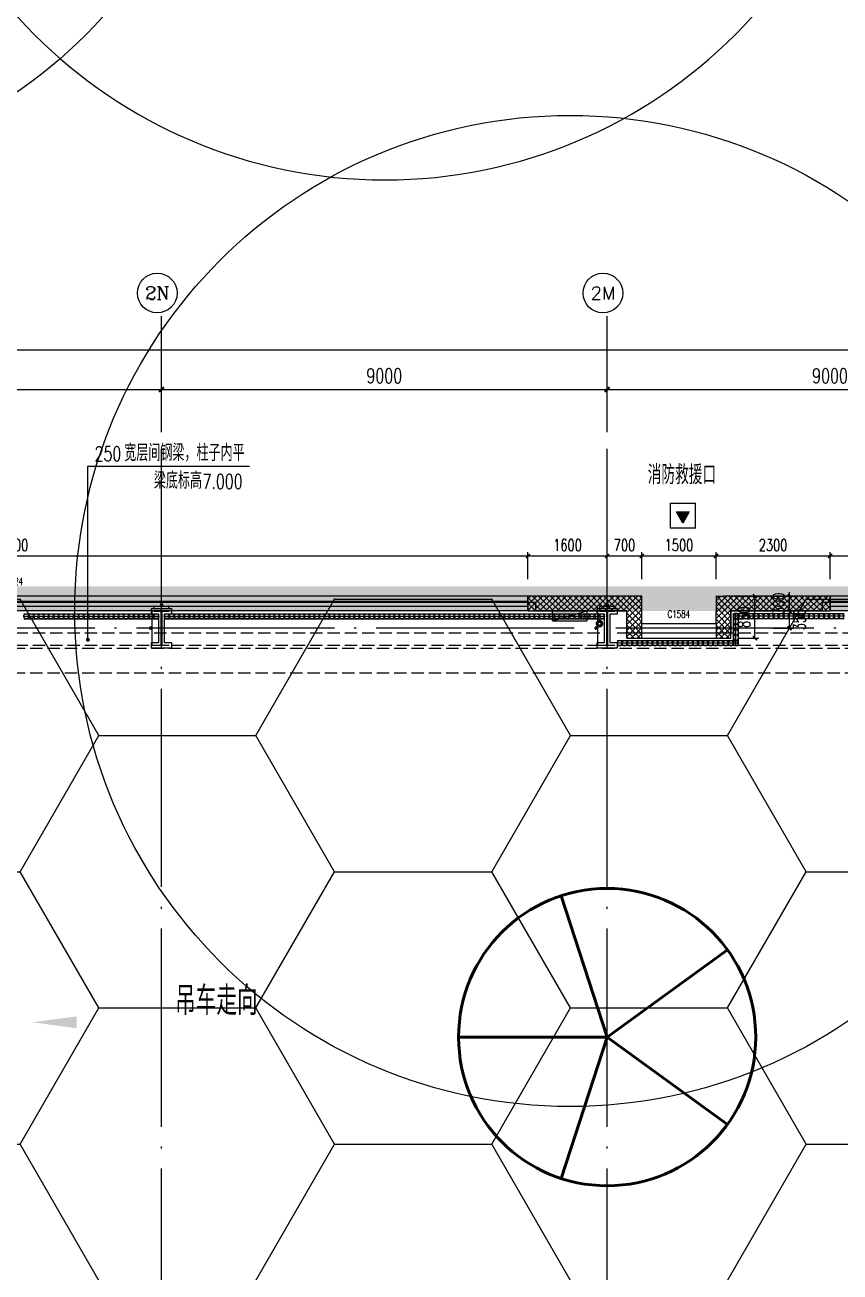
# Model space of a CAD drawing. Extents: x -821772 to -21949, y 506164 to 1049594.
# Drawn here: x -239612 to -223151, y 709578 to 734747 of the extents above; entities that cross this region are included whole.
import ezdxf
from ezdxf.enums import TextEntityAlignment as Align
from ezdxf.xclip import XClip

# ---------------------------------------------------------------- set-up
doc = ezdxf.new("R2010")
doc.units = 0
doc.header["$LTSCALE"] = 1000
doc.header["$MEASUREMENT"] = 0
doc.header["$XCLIPFRAME"] = 2
for name, pattern in [('10平面20250807_t3$0$DASH', [0.35, 0.25, -0.1]), ('10平面20250807_t3$0$DOTE', [2.42, 2, -0.2, 0.02, -0.2]), ('DASH', [0.35, 0.25, -0.1])]:
    doc.linetypes.add(name, pattern=pattern)
doc.layers.get('Defpoints').update_dxf_attribs({"color": 210})
doc.layers.add('1-防火分区线', color=201, linetype='DASH', lineweight=50)
doc.layers.add('10平面20250807_t3$0$LG-ZF消防', color=1, linetype='Continuous', lineweight=60)
for name, color, linetype in [('10平面20250807_t3$0$A-AXIS-D', 8, 'Continuous'), ('10平面20250807_t3$0$A-AXIS-DOTE', 8, '10平面20250807_t3$0$DOTE'), ('10平面20250807_t3$0$A-AXIS-DP', 8, 'Continuous'), ('10平面20250807_t3$0$A-AXIS-SYMB', 8, 'Continuous'), ('10平面20250807_t3$0$A-HATCH-2', 8, 'Continuous'), ('10平面20250807_t3$0$A-HRAIL', 8, 'Continuous'), ('10平面20250807_t3$0$A-LIN-V', 8, 'Continuous'), ('10平面20250807_t3$0$A-SFCE', 8, 'Continuous'), ('10平面20250807_t3$0$A-TEXT', 8, 'Continuous'), ('10平面20250807_t3$0$A-WINDOW', 8, 'Continuous'), ('10平面20250807_t3$0$AS-COLN', 8, 'Continuous'), ('10平面20250807_t3$0$AS-WALL', 8, 'Continuous'), ('10平面20250807_t3$0$AS-结构边线层', 8, 'Continuous'), ('10平面20250807_t3$0$DIM_SYMB', 8, 'Continuous'), ('10平面20250807_t3$0$PUB_HATCH', 8, 'Continuous'), ('10平面20250807_t3$0$PUB_TEXT', 8, 'Continuous'), ('10平面20250807_t3$0$RP-N2-01$0$$0$A-WIND-J', 8, 'Continuous'), ('10平面20250807_t3$0$RP-N2-01$0$A-WIND-J', 8, 'Continuous'), ('10平面20250807_t3$0$SB_ZF消火栓', 10, 'Continuous'), ('10平面20250807_t3$0$建-窗', 8, 'Continuous'), ('10平面20250807_t3$0$建-箭头', 8, 'Continuous'), ('10平面20250807_t3$0$建-门窗编号', 8, 'Continuous'), ('PUB_HATCH', 8, 'Continuous')]:
    doc.layers.add(name, color=color, linetype=linetype)
doc.styles.add('10平面20250807_t3$0$_TCH_AXIS', font='COMPLEX', dxfattribs={"bigfont": 'GBCBIG'})
doc.styles.add('10平面20250807_t3$0$_TCH_DIM', font='SIMPLEX', dxfattribs={"bigfont": 'GBCBIG'})
doc.styles.add('10平面20250807_t3$0$_TCH_DIM_T3', font='SIMPLEX', dxfattribs={"width": 0.705882, "bigfont": 'GBCBIG'})
doc.styles.add('10平面20250807_t3$0$A-STANDARD', font='SIMPLEX', dxfattribs={"bigfont": 'GBCBIG'})
doc.styles.add('10平面20250807_t3$0$A-WIN-LABEL', font='SIMPLEX', dxfattribs={"bigfont": 'GBCBIG'})
doc.dimstyles.new('10平面20250807_t3$0$_TCH_ARCH&&10', dxfattribs={"dimtxt": 29.75, "dimasz": 10, "dimexe": 10, "dimexo": 10, "dimgap": 12.625, "dimtad": 1, "dimdec": 0, "dimzin": 0, "dimdsep": 46, "dimtxsty": '10平面20250807_t3$0$_TCH_DIM_T3', "dimblk": '10平面20250807_t3$0$_ArchTick', "dimcen": 0.09, "dimclrt": 7, "dimazin": 2, "dimtfac": 1, "dimtdec": 0, "dimtix": 1, "dimtmove": 2, "dimatfit": 3, "dimfxl": 0, "dimtolj": 1, "dimtzin": 0, "dimarcsym": 0})
doc.dimstyles.new('10平面20250807_t3$0$_TCH_ARCH&&100', dxfattribs={"dimtxt": 297.5, "dimasz": 100, "dimexe": 100, "dimexo": 100, "dimgap": 126.25, "dimtad": 1, "dimdec": 0, "dimzin": 0, "dimdsep": 46, "dimtxsty": '10平面20250807_t3$0$_TCH_DIM_T3', "dimblk": '10平面20250807_t3$0$_ArchTick', "dimcen": 0.09, "dimclrt": 7, "dimazin": 2, "dimtfac": 1, "dimtdec": 0, "dimtix": 1, "dimtmove": 2, "dimatfit": 3, "dimfxl": 0, "dimtolj": 1, "dimtzin": 0, "dimarcsym": 0})
doc.dimstyles.new('10平面20250807_t3$0$_TCH_ARCH&&80', dxfattribs={"dimtxt": 238, "dimasz": 80, "dimexe": 80, "dimexo": 80, "dimgap": 101, "dimtad": 1, "dimdec": 0, "dimzin": 0, "dimdsep": 46, "dimtxsty": '10平面20250807_t3$0$_TCH_DIM_T3', "dimblk": '10平面20250807_t3$0$_ArchTick', "dimcen": 0.09, "dimclrt": 7, "dimazin": 2, "dimtfac": 1, "dimtdec": 0, "dimtix": 1, "dimtmove": 2, "dimatfit": 3, "dimfxl": 0, "dimtolj": 1, "dimtzin": 0, "dimarcsym": 0})
pattern_1 = [(45, (60, 0), (-60.000061, 60.000061), []), (135, (60, 0), (-60.000061, -60.000061), [])]

# ---------------------------------------------------------------- blocks, each defined once
blk = doc.blocks.new('10平面20250807_t3$0$_ArchTick')
at = {"color": 0, "linetype": 'ByBlock', "const_width": 0.4}
blk.add_lwpolyline([(-0.5, -0.5), (0.5, 0.5)], dxfattribs=at)
blk = doc.blocks.new('*D10031')
at = {"layer": '10平面20250807_t3$0$A-AXIS-D', "color": 0, "lineweight": -2}
for p, q in [((-25118, -78290), (-25118, -77330)), ((-25118, -77430), (-16118, -77430)), ((-16118, -78290), (-16118, -77330))]:
    blk.add_line(p, q, dxfattribs=at)
at = {"layer": 'Defpoints', "color": 0}
for p in [(-16118, -77430), (-25118, -78390), (-16118, -78390)]:
    blk.add_point(p, dxfattribs=at)
at = {"layer": '10平面20250807_t3$0$A-AXIS-D', "color": 0, "lineweight": -2, "xscale": 100, "yscale": 100, "zscale": 100, "rotation": 180}
blk.add_blockref('10平面20250807_t3$0$_ArchTick', (-25118, -77430), dxfattribs=at)
at = {"layer": '10平面20250807_t3$0$A-AXIS-D', "color": 0, "lineweight": -2, "xscale": 100, "yscale": 100, "zscale": 100}
blk.add_blockref('10平面20250807_t3$0$_ArchTick', (-16118, -77430), dxfattribs=at)
at = {"layer": '10平面20250807_t3$0$A-AXIS-D', "color": 7, "insert": (-20618, -77155), "char_height": 297.5, "attachment_point": 5, "style": '10平面20250807_t3$0$_TCH_DIM_T3'}
blk.add_mtext('\\A1;9000', dxfattribs=at)
blk = doc.blocks.new('*D10032')
at = {"layer": '10平面20250807_t3$0$A-AXIS-D', "color": 0, "lineweight": -2}
for p, q in [((-16118, -78290), (-16118, -77330)), ((-16118, -77430), (-7118, -77430)), ((-7118, -78290), (-7118, -77330))]:
    blk.add_line(p, q, dxfattribs=at)
at = {"layer": 'Defpoints', "color": 0}
for p in [(-7118, -77430), (-16118, -78390), (-7118, -78390)]:
    blk.add_point(p, dxfattribs=at)
at = {"layer": '10平面20250807_t3$0$A-AXIS-D', "color": 0, "lineweight": -2, "xscale": 100, "yscale": 100, "zscale": 100, "rotation": 180}
blk.add_blockref('10平面20250807_t3$0$_ArchTick', (-16118, -77430), dxfattribs=at)
at = {"layer": '10平面20250807_t3$0$A-AXIS-D', "color": 0, "lineweight": -2, "xscale": 100, "yscale": 100, "zscale": 100}
blk.add_blockref('10平面20250807_t3$0$_ArchTick', (-7118, -77430), dxfattribs=at)
at = {"layer": '10平面20250807_t3$0$A-AXIS-D', "color": 7, "insert": (-11618, -77155), "char_height": 297.5, "attachment_point": 5, "style": '10平面20250807_t3$0$_TCH_DIM_T3'}
blk.add_mtext('\\A1;9000', dxfattribs=at)
blk = doc.blocks.new('*D10033')
at = {"layer": '10平面20250807_t3$0$A-AXIS-D', "color": 0, "lineweight": -2}
for p, q in [((-7118, -78290), (-7118, -77330)), ((-7118, -77430), (1882, -77430)), ((1882, -78290), (1882, -77330))]:
    blk.add_line(p, q, dxfattribs=at)
at = {"layer": 'Defpoints', "color": 0}
for p in [(1882, -77430), (-7118, -78390), (1882, -78390)]:
    blk.add_point(p, dxfattribs=at)
at = {"layer": '10平面20250807_t3$0$A-AXIS-D', "color": 0, "lineweight": -2, "xscale": 100, "yscale": 100, "zscale": 100, "rotation": 180}
blk.add_blockref('10平面20250807_t3$0$_ArchTick', (-7118, -77430), dxfattribs=at)
at = {"layer": '10平面20250807_t3$0$A-AXIS-D', "color": 0, "lineweight": -2, "xscale": 100, "yscale": 100, "zscale": 100}
blk.add_blockref('10平面20250807_t3$0$_ArchTick', (1882, -77430), dxfattribs=at)
at = {"layer": '10平面20250807_t3$0$A-AXIS-D', "color": 7, "insert": (-2618, -77155), "char_height": 297.5, "attachment_point": 5, "style": '10平面20250807_t3$0$_TCH_DIM_T3'}
blk.add_mtext('\\A1;9000', dxfattribs=at)
blk = doc.blocks.new('*D10045')
at = {"layer": '10平面20250807_t3$0$A-AXIS-D', "color": 0, "lineweight": -2}
for p, q in [((-65318, -78190), (-65318, -76530)), ((-65318, -76630), (92682, -76630)), ((92682, -78190), (92682, -76530))]:
    blk.add_line(p, q, dxfattribs=at)
at = {"layer": 'Defpoints', "color": 0}
for p in [(92682, -76630), (-65318, -78290), (92682, -78290)]:
    blk.add_point(p, dxfattribs=at)
at = {"layer": '10平面20250807_t3$0$A-AXIS-D', "color": 0, "lineweight": -2, "xscale": 100, "yscale": 100, "zscale": 100, "rotation": 180}
blk.add_blockref('10平面20250807_t3$0$_ArchTick', (-65318, -76630), dxfattribs=at)
at = {"layer": '10平面20250807_t3$0$A-AXIS-D', "color": 0, "lineweight": -2, "xscale": 100, "yscale": 100, "zscale": 100}
blk.add_blockref('10平面20250807_t3$0$_ArchTick', (92682, -76630), dxfattribs=at)
at = {"layer": '10平面20250807_t3$0$A-AXIS-D', "color": 7, "insert": (13682, -76355), "char_height": 297.5, "attachment_point": 5, "style": '10平面20250807_t3$0$_TCH_DIM_T3'}
blk.add_mtext('\\A1;158000', dxfattribs=at)
blk = doc.blocks.new('10平面20250807_t3$0$WINDOW2DLIB$DYNSTYLE$00000005')
at = {"color": 0}
for points in [[(-0.5, 0.5), (-0.5, -0.5)], [(-0.5, 0.5), (0.5, 0.5)], [(0.5, -0.5), (0.5, 0.5)], [(0.5, 0.1667), (-0.5, 0.1667)], [(0.5, -0.1667), (-0.5, -0.1667)], [(-0.5, -0.5), (0.5, -0.5)]]:
    blk.add_lwpolyline(points, dxfattribs=at)
blk = doc.blocks.new('10平面20250807_t3$0$42343243')
at = {"layer": '10平面20250807_t3$0$PUB_HATCH'}
h = blk.add_hatch(dxfattribs=at)
h.set_pattern_fill('多孔材料', color=256, scale=30, style=0)
h.set_pattern_definition(pattern_1)
h.paths.add_polyline_path([(-227154, 1223170), (-229454, 1223170), (-229454, 1222870), (-227454, 1222870)])
h = blk.add_hatch(dxfattribs=at)
h.set_pattern_fill('多孔材料', color=256, scale=30, style=0)
h.set_pattern_definition(pattern_1)
h.paths.add_polyline_path([(-227454, 1222320), (-227154, 1222620), (-227154, 1223170), (-227454, 1222870)])
h = blk.add_hatch(dxfattribs=at)
h.set_pattern_fill('多孔材料', color=256, scale=30, style=0)
h.set_pattern_definition(pattern_1)
h.paths.add_polyline_path([(-225654, 1222870), (-225504, 1222970), (-225504, 1223170), (-225654, 1223170)])
h = blk.add_hatch(dxfattribs=at)
h.set_pattern_fill('多孔材料', color=256, scale=30, style=0)
h.set_pattern_definition(pattern_1)
h.paths.add_polyline_path([(-225654, 1222620), (-225354, 1222320), (-225354, 1222870), (-225504, 1222970), (-225654, 1222870)])
h = blk.add_hatch(dxfattribs=at)
h.set_pattern_fill('多孔材料', color=256, scale=30, style=0)
h.set_pattern_definition(pattern_1)
h.paths.add_polyline_path([(-225354, 1222870), (-223354, 1222870), (-223354, 1223170), (-225504, 1223170), (-225504, 1222970)])
h = blk.add_hatch(dxfattribs=at)
h.set_pattern_fill('多孔材料', color=256, scale=30, style=0)
h.set_pattern_definition(pattern_1)
h.paths.add_polyline_path([(-227454, 1222320), (-227154, 1222320), (-227154, 1222620)])
h = blk.add_hatch(dxfattribs=at)
h.set_pattern_fill('多孔材料', color=256, scale=30, style=0)
h.set_pattern_definition(pattern_1)
h.paths.add_polyline_path([(-225654, 1222620), (-225654, 1222320), (-225354, 1222320)])
at = {"layer": '10平面20250807_t3$0$AS-WALL'}
for p, q in [((-227154, 1223170), (-229454, 1223170)), ((-229454, 1223170), (-229454, 1222870)), ((-227154, 1222620), (-227154, 1223170)), ((-225654, 1223170), (-225504, 1223170)), ((-225654, 1223170), (-225654, 1222870)), ((-223354, 1223170), (-225504, 1223170)), ((-223354, 1222870), (-223354, 1223170)), ((-229454, 1222870), (-227454, 1222870)), ((-227454, 1222320), (-227454, 1222870)), ((-225654, 1222870), (-225654, 1222870)), ((-225654, 1222620), (-225654, 1222870)), ((-225354, 1222320), (-225354, 1222870)), ((-225354, 1222870), (-223354, 1222870)), ((-227154, 1222320), (-227154, 1222620)), ((-225654, 1222620), (-225654, 1222320)), ((-227454, 1222320), (-227154, 1222320)), ((-225654, 1222320), (-225354, 1222320))]:
    blk.add_line(p, q, dxfattribs=at)
at = {"layer": '10平面20250807_t3$0$建-窗'}
ref = blk.add_blockref('10平面20250807_t3$0$WINDOW2DLIB$DYNSTYLE$00000005', (-239904, 1223020), dxfattribs=dict(at, xscale=-20900, yscale=-300, zscale=300, rotation=359.9999999994902))
ref.add_attrib('A', 'C20924', (-240194, 1223393), dxfattribs={"layer": '10平面20250807_t3$0$建-门窗编号', "ltscale": 500, "height": 148.8, "style": '10平面20250807_t3$0$A-WIN-LABEL', "width": 0.705882})
ref = blk.add_blockref('10平面20250807_t3$0$WINDOW2DLIB$DYNSTYLE$00000005', (-217004, 1223020), dxfattribs=dict(at, xscale=-12700, yscale=-300, zscale=300, rotation=359.999999999664))
ref.add_attrib('A', 'C12724', (-217284, 1223521), dxfattribs={"layer": '10平面20250807_t3$0$建-门窗编号', "ltscale": 500, "height": 148.8, "style": '10平面20250807_t3$0$A-WIN-LABEL', "width": 0.705882})
ref = blk.add_blockref('10平面20250807_t3$0$WINDOW2DLIB$DYNSTYLE$00000005', (-226404, 1222470), dxfattribs=dict(at, xscale=-1500, yscale=300, zscale=300, rotation=179.9999999999555))
ref.add_attrib('A', 'C1584', (-226634, 1222733), dxfattribs={"layer": '10平面20250807_t3$0$建-门窗编号', "ltscale": 500, "height": 148.8, "rotation": 360, "style": '10平面20250807_t3$0$A-WIN-LABEL', "width": 0.705882})
blk = doc.blocks.new('10平面20250807_t3$0$43243')
at = {"layer": '10平面20250807_t3$0$AS-结构边线层'}
blk.add_lwpolyline([(-200454, 722920), (-210494, 722920), (-210494, 723090), (-223514, 723090), (-223514, 722920), (-225354, 722920), (-225354, 722470), (-227454, 722470), (-227454, 722920), (-229294, 722920), (-229294, 723090), (-250514, 723090)], dxfattribs=at)
blk = doc.blocks.new('10平面20250807_t3$0$3243243')
at = {"layer": '10平面20250807_t3$0$A-AXIS-SYMB'}
for p, q in [((-238340, 722340), (-238340, 725840)), ((-238340, 725840), (-235080, 725840))]:
    blk.add_line(p, q, dxfattribs=at)
at = {"layer": '10平面20250807_t3$0$A-AXIS-SYMB', "const_width": 40}
blk.add_lwpolyline([(-238340, 722320, 1), (-238340, 722360, 1)], format="xyb", close=True, dxfattribs=at)
at = {"layer": '10平面20250807_t3$0$A-SFCE', "linetype": '10平面20250807_t3$0$DASH'}
for p, q in [((-228004.2, 722470), (-245704.2, 722470)), ((-228004.2, 722220), (-245704.2, 722220))]:
    blk.add_line(p, q, dxfattribs=at)
at = {"layer": '10平面20250807_t3$0$A-SFCE', "color": 2, "linetype": '10平面20250807_t3$0$DASH'}
for p, q in [((-219004.2, 722470), (-227704.2, 722470)), ((-219004.2, 722220), (-227704.2, 722220))]:
    blk.add_line(p, q, dxfattribs=at)
at = {"layer": '10平面20250807_t3$0$PUB_TEXT', "style": '10平面20250807_t3$0$_TCH_DIM', "width": 0.705882}
for s, p in [('250', (-238205.2, 725945)), ('7.000', (-236025, 725385))]:
    blk.add_text(s, height=297.5, dxfattribs=at).set_placement(p)
at = {"layer": '10平面20250807_t3$0$PUB_TEXT', "style": '10平面20250807_t3$0$_TCH_DIM'}
for s, p in [('宽层间钢梁，柱子内平', (-237605.2, 725945)), ('梁底标高', (-237008, 725385))]:
    blk.add_text(s, height=337.59, dxfattribs=at).set_placement(p)
blk = doc.blocks.new('*D10488')
at = {"layer": '10平面20250807_t3$0$A-AXIS-DP', "color": 0, "lineweight": -2}
for p, q in [((-195790, 766880), (-195790, 766929)), ((-195790, 766919), (-195490, 766919)), ((-195490, 766880), (-195490, 766929))]:
    blk.add_line(p, q, dxfattribs=at)
at = {"layer": 'Defpoints', "color": 0}
for p in [(-195490, 766919), (-195790, 766870), (-195490, 766870)]:
    blk.add_point(p, dxfattribs=at)
at = {"layer": '10平面20250807_t3$0$A-AXIS-DP', "color": 0, "lineweight": -2, "xscale": 10, "yscale": 10, "zscale": 10, "rotation": 180}
blk.add_blockref('10平面20250807_t3$0$_ArchTick', (-195790, 766919), dxfattribs=at)
at = {"layer": '10平面20250807_t3$0$A-AXIS-DP', "color": 0, "lineweight": -2, "xscale": 10, "yscale": 10, "zscale": 10}
blk.add_blockref('10平面20250807_t3$0$_ArchTick', (-195490, 766919), dxfattribs=at)
at = {"layer": '10平面20250807_t3$0$A-AXIS-DP', "color": 7, "insert": (-195640, 766946), "char_height": 29.8, "attachment_point": 5, "style": '10平面20250807_t3$0$_TCH_DIM_T3'}
blk.add_mtext('\\A1;300', dxfattribs=at)
blk = doc.blocks.new('*D10489')
at = {"layer": '10平面20250807_t3$0$A-AXIS-DP', "color": 0, "lineweight": -2}
for p, q in [((-195800, 766820), (-195841, 766820)), ((-195831, 766120), (-195831, 766820)), ((-195800, 766120), (-195841, 766120))]:
    blk.add_line(p, q, dxfattribs=at)
at = {"layer": 'Defpoints', "color": 0}
for p in [(-195831, 766820), (-195790, 766820), (-195790, 766120)]:
    blk.add_point(p, dxfattribs=at)
at = {"layer": '10平面20250807_t3$0$A-AXIS-DP', "color": 0, "lineweight": -2, "xscale": 10, "yscale": 10, "zscale": 10}
for p, rotation in [((-195831, 766820), 90), ((-195831, 766120), 270)]:
    blk.add_blockref('10平面20250807_t3$0$_ArchTick', p, dxfattribs=dict(at, rotation=rotation))
at = {"layer": '10平面20250807_t3$0$A-AXIS-DP', "color": 7, "insert": (-195859, 766470), "char_height": 29.8, "attachment_point": 5, "rotation": 90, "style": '10平面20250807_t3$0$_TCH_DIM_T3'}
blk.add_mtext('\\A1;700', dxfattribs=at)
blk = doc.blocks.new('10平面20250807_t3$0$w42343')
at = {"layer": '10平面20250807_t3$0$A-HATCH-2', "linetype": '10平面20250807_t3$0$DASH'}
for p, q in [((-263654.2, 722170), (-128354.2, 722170)), ((-263654.2, 721670), (-128354.2, 721670))]:
    blk.add_line(p, q, dxfattribs=at)
blk = doc.blocks.new('10平面20250807_t3$0$w4324324')
at = {"layer": '10平面20250807_t3$0$A-HATCH-2', "lineweight": 60}
for q in [(-1694760, 686605), (-1697614, 684532), (-1691907, 684532), (-1696524, 681178), (-1692997, 681178)]:
    blk.add_line((-1694760, 683605), q, dxfattribs=at)
blk.add_circle((-1694760, 683605), 3000, dxfattribs=at)
blk = doc.blocks.new('10平面20250807_t3$0$ner546')
at = {"layer": '10平面20250807_t3$0$A-LIN-V'}
blk.add_blockref('10平面20250807_t3$0$w4324324', (631280, 25256), dxfattribs=at)
blk = doc.blocks.new('10平面20250807_t3$0$RP-N2-01$0$$0$xfjy')
at = {"layer": '10平面20250807_t3$0$RP-N2-01$0$$0$A-WIND-J'}
h = blk.add_hatch(color=256, dxfattribs=at)
h.dxf.hatch_style = 1
h.paths.add_polyline_path([(1141876, -26214), (1142135, -26214), (1142005, -25989)])
at = {"layer": '10平面20250807_t3$0$RP-N2-01$0$$0$A-WIND-J', "const_width": 25}
blk.add_lwpolyline([(1141755, -25889), (1141755, -26389), (1142255, -26389), (1142255, -25889)], close=True, dxfattribs=at)
at = {"layer": '10平面20250807_t3$0$RP-N2-01$0$$0$A-WIND-J'}
for points in [[(1141755, -26389), (1142255, -26389), (1142255, -25889), (1141755, -25889)], [(1141876, -26214), (1142135, -26214), (1142005, -25989)]]:
    blk.add_lwpolyline(points, close=True, dxfattribs=at)
blk = doc.blocks.new('10平面20250807_t3$0$RP-N2-01$0$xfjy')
at = {"layer": '10平面20250807_t3$0$RP-N2-01$0$$0$A-WIND-J'}
blk.add_blockref('10平面20250807_t3$0$RP-N2-01$0$$0$xfjy', (0, 0), dxfattribs=at)
blk = doc.blocks.new('10平面20250807_t3$0$1232')
at = {"layer": '10平面20250807_t3$0$RP-N2-01$0$A-WIND-J', "xscale": -1, "rotation": 180}
blk.add_blockref('10平面20250807_t3$0$RP-N2-01$0$xfjy', (-1368331, 698705, 0), dxfattribs=at)
at = {"layer": '10平面20250807_t3$0$A-TEXT', "style": '10平面20250807_t3$0$_TCH_DIM'}
blk.add_text('消防救援口', height=384.1, dxfattribs=at).set_placement((-227036, 725479, 0))
blk = doc.blocks.new('10平面20250807_t3$0$99平面图例外参$0$$LinePat$圆环')
for points in [[(0, 150), (300, 150)], [(0, 0), (300, 0)], [(0, -150), (300, -150)]]:
    blk.add_lwpolyline(points)
at = {"color": 0}
blk.add_circle((150, 0), 150, dxfattribs=at)
blk = doc.blocks.new('10平面20250807_t3$0$34242343243')
at = {"layer": '10平面20250807_t3$0$A-HRAIL', "yscale": 0.3333333333333333, "zscale": 0.3333333333333333}
for p, xscale, rotation in [((-239636, 722814), 0.3368181818181818, 2.032837260091426e-10), ((-239535, 722814), 0.3368181818181818, 2.032837260091426e-10), ((-239434, 722814), 0.3368181818181818, 2.032837260091426e-10), ((-239333, 722814), 0.3368181818181818, 2.032837260091426e-10), ((-239232, 722814), 0.3368181818181818, 2.032837260091426e-10), ((-239131, 722814), 0.3368181818181818, 2.032837260091426e-10), ((-239030, 722814), 0.3368181818181818, 2.032837260091426e-10), ((-238929, 722814), 0.3368181818181818, 2.032837260091426e-10), ((-238828, 722814), 0.3368181818181818, 2.032837260091426e-10), ((-238727, 722814), 0.3368181818181818, 2.032837260091426e-10), ((-238626, 722814), 0.3368181818181818, 2.032837260091426e-10), ((-238525, 722814), 0.3368181818181818, 2.032837260091426e-10), ((-238424, 722814), 0.3368181818181818, 2.032837260091426e-10), ((-238323, 722814), 0.3368181818181818, 2.032837260091426e-10), ((-238222, 722814), 0.3368181818181818, 2.032837260091426e-10), ((-238121, 722814), 0.3368181818181818, 2.032837260091426e-10), ((-238020, 722814), 0.3368181818181818, 2.032837260091426e-10), ((-237919, 722814), 0.3368181818181818, 2.032837260091426e-10), ((-237818, 722814), 0.3368181818181818, 2.032837260091426e-10), ((-237717, 722814), 0.3368181818181818, 2.032837260091426e-10), ((-237616, 722814), 0.3368181818181818, 2.032837260091426e-10), ((-237514, 722814), 0.3368181818181818, 2.032837260091426e-10), ((-237413, 722814), 0.3368181818181818, 2.032837260091426e-10), ((-237312, 722814), 0.3368181818181818, 2.032837260091426e-10), ((-237211, 722814), 0.3368181818181818, 2.032837260091426e-10), ((-237110, 722814), 0.3368181818181818, 2.032837260091426e-10), ((-237009, 722814), 0.3368181818181818, 2.032837260091426e-10), ((-236800, 722814), 0.3368181818181785, 2.040338504593629e-10), ((-236699, 722814), 0.3368181818181785, 2.040338504593629e-10), ((-236598, 722814), 0.3368181818181785, 2.040338504593629e-10), ((-236497, 722814), 0.3368181818181785, 2.040338504593629e-10), ((-236396, 722814), 0.3368181818181785, 2.040338504593629e-10), ((-236295, 722814), 0.3368181818181785, 2.040338504593629e-10), ((-236194, 722814), 0.3368181818181785, 2.040338504593629e-10), ((-236093, 722814), 0.3368181818181785, 2.040338504593629e-10), ((-235992, 722814), 0.3368181818181785, 2.040338504593629e-10), ((-235891, 722814), 0.3368181818181785, 2.040338504593629e-10), ((-235790, 722814), 0.3368181818181785, 2.040338504593629e-10), ((-235689, 722814), 0.3368181818181785, 2.040338504593629e-10), ((-235588, 722814), 0.3368181818181785, 2.040338504593629e-10), ((-235487, 722814), 0.3368181818181785, 2.040338504593629e-10), ((-235386, 722814), 0.3368181818181785, 2.040338504593629e-10), ((-235285, 722814), 0.3368181818181785, 2.040338504593629e-10), ((-235183, 722814), 0.3368181818181785, 2.040338504593629e-10), ((-235082, 722814), 0.3368181818181785, 2.040338504593629e-10), ((-234981, 722814), 0.3368181818181785, 2.040338504593629e-10), ((-234880, 722814), 0.3368181818181785, 2.040338504593629e-10), ((-234779, 722814), 0.3368181818181785, 2.040338504593629e-10), ((-234678, 722814), 0.3368181818181785, 2.040338504593629e-10), ((-234577, 722814), 0.3368181818181785, 2.040338504593629e-10), ((-234476, 722814), 0.3368181818181785, 2.040338504593629e-10), ((-234375, 722814), 0.3368181818181785, 2.040338504593629e-10), ((-234274, 722814), 0.3368181818181785, 2.040338504593629e-10), ((-234173, 722814), 0.3368181818181785, 2.040338504593629e-10), ((-234072, 722814), 0.3368181818181785, 2.040338504593629e-10), ((-233971, 722814), 0.3368181818181785, 2.040338504593629e-10), ((-233870, 722814), 0.3368181818181785, 2.040338504593629e-10), ((-233769, 722814), 0.3368181818181785, 2.040338504593629e-10), ((-233668, 722814), 0.3368181818181785, 2.040338504593629e-10), ((-233567, 722814), 0.3368181818181785, 2.040338504593629e-10), ((-233466, 722814), 0.3368181818181785, 2.040338504593629e-10), ((-233365, 722814), 0.3368181818181785, 2.040338504593629e-10), ((-233264, 722814), 0.3368181818181785, 2.040338504593629e-10), ((-233163, 722814), 0.3368181818181785, 2.040338504593629e-10), ((-233062, 722814), 0.3368181818181785, 2.040338504593629e-10), ((-232960, 722814), 0.3368181818181785, 2.040338504593629e-10), ((-232859, 722814), 0.3368181818181785, 2.040338504593629e-10), ((-232758, 722814), 0.3368181818181785, 2.040338504593629e-10), ((-232657, 722814), 0.3368181818181785, 2.040338504593629e-10), ((-232556, 722814), 0.3368181818181785, 2.040338504593629e-10), ((-232455, 722814), 0.3368181818181785, 2.040338504593629e-10), ((-232354, 722814), 0.3368181818181785, 2.040338504593629e-10), ((-232253, 722814), 0.3368181818181785, 2.040338504593629e-10), ((-232152, 722814), 0.3368181818181785, 2.040338504593629e-10), ((-232051, 722814), 0.3368181818181785, 2.040338504593629e-10), ((-231950, 722814), 0.3368181818181785, 2.040338504593629e-10), ((-231849, 722814), 0.3368181818181785, 2.040338504593629e-10), ((-231748, 722814), 0.3368181818181785, 2.040338504593629e-10), ((-231647, 722814), 0.3368181818181785, 2.040338504593629e-10), ((-231546, 722814), 0.3368181818181785, 2.040338504593629e-10), ((-231445, 722814), 0.3368181818181785, 2.040338504593629e-10), ((-231344, 722814), 0.3368181818181785, 2.040338504593629e-10), ((-231243, 722814), 0.3368181818181785, 2.040338504593629e-10), ((-231142, 722814), 0.3368181818181785, 2.040338504593629e-10), ((-231041, 722814), 0.3368181818181785, 2.040338504593629e-10), ((-230940, 722814), 0.3368181818181785, 2.040338504593629e-10), ((-230839, 722814), 0.3368181818181785, 2.040338504593629e-10), ((-230737, 722814), 0.3368181818181785, 2.040338504593629e-10), ((-230636, 722814), 0.3368181818181785, 2.040338504593629e-10), ((-230535, 722814), 0.3368181818181785, 2.040338504593629e-10), ((-230434, 722814), 0.3368181818181785, 2.040338504593629e-10), ((-230333, 722814), 0.3368181818181785, 2.040338504593629e-10), ((-230232, 722814), 0.3368181818181785, 2.040338504593629e-10), ((-230131, 722814), 0.3368181818181785, 2.040338504593629e-10), ((-230030, 722814), 0.3368181818181785, 2.040338504593629e-10), ((-229929, 722814), 0.3368181818181785, 2.040338504593629e-10), ((-229828, 722814), 0.3368181818181785, 2.040338504593629e-10), ((-229727, 722814), 0.3368181818181785, 2.040338504593629e-10), ((-229626, 722814), 0.3368181818181785, 2.040338504593629e-10), ((-229525, 722814), 0.3368181818181785, 2.040338504593629e-10), ((-229424, 722814), 0.3368181818181785, 2.040338504593629e-10), ((-229323, 722814), 0.3368181818181785, 2.040338504593629e-10), ((-229222, 722814), 0.3368181818181785, 2.040338504593629e-10), ((-229121, 722814), 0.3368181818181785, 2.040338504593629e-10), ((-229020, 722814), 0.3368181818181785, 2.040338504593629e-10), ((-228919, 722814), 0.3368181818181785, 2.040338504593629e-10), ((-228818, 722814), 0.3368181818181785, 2.040338504593629e-10), ((-228717, 722814), 0.3368181818181785, 2.040338504593629e-10), ((-228616, 722814), 0.3368181818181785, 2.040338504593629e-10), ((-228514, 722814), 0.3368181818181785, 2.040338504593629e-10), ((-228413, 722814), 0.3368181818181785, 2.040338504593629e-10), ((-228312, 722814), 0.3368181818181785, 2.040338504593629e-10), ((-228211, 722814), 0.3368181818181785, 2.040338504593629e-10), ((-228110, 722814), 0.3368181818181785, 2.040338504593629e-10), ((-228009, 722814), 0.3368181818181785, 2.040338504593629e-10), ((-225254, 722762), -0.3611111227129974, 270), ((-225203, 722814), -0.3384127415468572, 359.9999999997966), ((-225101, 722814), -0.3384127415468572, 359.9999999997966), ((-225000, 722814), -0.3384127415468572, 359.9999999997966), ((-224898, 722814), -0.3384127415468572, 359.9999999997966), ((-224797, 722814), -0.3384127415468572, 359.9999999997966), ((-224695, 722814), -0.3384127415468572, 359.9999999997966), ((-224594, 722814), -0.3384127415468572, 359.9999999997966), ((-224492, 722814), -0.3384127415468572, 359.9999999997966), ((-224390, 722814), -0.3384127415468572, 359.9999999997966), ((-224289, 722814), -0.3384127415468572, 359.9999999997966), ((-224187, 722814), -0.3384127415468572, 359.9999999997966), ((-224086, 722814), -0.3384127415468572, 359.9999999997966), ((-223984, 722814), -0.3384127415468572, 359.9999999997966), ((-223883, 722814), -0.3384127415468572, 359.9999999997966), ((-223781, 722814), -0.3384127415468572, 359.9999999997966), ((-223680, 722814), -0.3384127415468572, 359.9999999997966), ((-223578, 722814), -0.3384127415468572, 359.9999999997966), ((-223477, 722814), -0.3384127415468572, 359.9999999997966), ((-223375, 722814), -0.3384127415468572, 359.9999999997966), ((-223274, 722814), -0.3384127415468572, 359.9999999997966), ((-223172, 722814), -0.3384127415468572, 359.9999999997966), ((-223071, 722814), -0.3384127415468572, 359.9999999997966), ((-225254, 722653), -0.3611111227129974, 270), ((-225254, 722545), -0.3611111227129974, 270), ((-225254, 722437), -0.3611111227129974, 270), ((-225254, 722328), -0.3611111227129974, 270), ((-225254, 722220), -0.3611111227129974, 270)]:
    blk.add_blockref('10平面20250807_t3$0$99平面图例外参$0$$LinePat$圆环', p, dxfattribs=dict(at, xscale=xscale, rotation=rotation))
at = {"layer": '10平面20250807_t3$0$A-HRAIL', "xscale": -0.3402776645623614, "yscale": 0.3333333333333333, "zscale": 0.3333333333333333}
for p in [(-227552, 722270), (-227450, 722270), (-227348, 722270), (-227246, 722270), (-227144, 722270), (-227042, 722270), (-226940, 722270), (-226838, 722270), (-226735, 722270), (-226633, 722270), (-226531, 722270), (-226429, 722270), (-226327, 722270), (-226225, 722270), (-226123, 722270), (-226021, 722270), (-225919, 722270), (-225817, 722270), (-225715, 722270), (-225613, 722270), (-225510, 722270), (-225408, 722270), (-225306, 722270), (-225204, 722270)]:
    blk.add_blockref('10平面20250807_t3$0$99平面图例外参$0$$LinePat$圆环', p, dxfattribs=at)
blk = doc.blocks.new('10平面20250807_t3$0$A$C5D961328')
at = {"layer": '10平面20250807_t3$0$SB_ZF消火栓'}
blk.add_hatch(color=256, dxfattribs=at).paths.add_polyline_path([(0, 40), (700, 40), (700, 240)])
at = {"layer": '10平面20250807_t3$0$A-LIN-V', "ltscale": 500}
blk.add_circle((350, 40), 10001, dxfattribs=at)
at = {"layer": '10平面20250807_t3$0$SB_ZF消火栓'}
for p, q in [((700, 240), (0, 240)), ((0, 240), (0, 40)), ((700, 240), (0, 40)), ((0, 40), (700, 40)), ((700, 240), (700, 40))]:
    blk.add_line(p, q, dxfattribs=at)
at = {"layer": '10平面20250807_t3$0$SB_ZF消火栓', "color": 1}
blk.add_circle((140, 140), 32.5, dxfattribs=at)
blk = doc.blocks.new('10平面20250807_t3$0$43242343')
at = {"layer": '10平面20250807_t3$0$LG-ZF消防', "linetype": 'Continuous'}
blk.add_circle((-228009, 722664), 50, dxfattribs=at)
blk = doc.blocks.new('10平面20250807_t3$0$234243242332')
at = {"layer": '10平面20250807_t3$0$LG-ZF消防', "linetype": 'Continuous'}
blk.add_blockref('10平面20250807_t3$0$43242343', (0, 0), dxfattribs=at)
at = {"layer": '10平面20250807_t3$0$SB_ZF消火栓'}
blk.add_blockref('10平面20250807_t3$0$A$C5D961328', (-245804, 741580), dxfattribs=at)
at = {"layer": '10平面20250807_t3$0$SB_ZF消火栓', "xscale": -1}
blk.add_blockref('10平面20250807_t3$0$A$C5D961328', (-231994, 741580), dxfattribs=at)
at = {"layer": '10平面20250807_t3$0$SB_ZF消火栓', "rotation": 180}
blk.add_blockref('10平面20250807_t3$0$A$C5D961328', (-228255, 722960), dxfattribs=at)
blk = doc.blocks.new('*D11852')
at = {"layer": '10平面20250807_t3$0$A-AXIS-DP', "color": 0, "lineweight": -2}
for p, q in [((-224510, 722920), (-224091, 722920)), ((-224171, 722570), (-224171, 722920)), ((-224510, 722570), (-224091, 722570))]:
    blk.add_line(p, q, dxfattribs=at)
at = {"layer": 'Defpoints', "color": 0}
for p in [(-224590, 722920), (-224171, 722920), (-224590, 722570)]:
    blk.add_point(p, dxfattribs=at)
at = {"layer": '10平面20250807_t3$0$A-AXIS-DP', "color": 0, "lineweight": -2, "xscale": 80, "yscale": 80, "zscale": 80}
for p, rotation in [((-224171, 722920), 90), ((-224171, 722570), 270)]:
    blk.add_blockref('10平面20250807_t3$0$_ArchTick', p, dxfattribs=dict(at, rotation=rotation))
at = {"layer": '10平面20250807_t3$0$A-AXIS-DP', "color": 7, "insert": (-223970, 722745), "char_height": 238, "attachment_point": 5, "rotation": 90, "style": '10平面20250807_t3$0$_TCH_DIM_T3'}
blk.add_mtext('\\A1;350', dxfattribs=at)
blk = doc.blocks.new('*D11853')
at = {"layer": '10平面20250807_t3$0$A-AXIS-DP', "color": 0, "lineweight": -2}
for p, q in [((-224510, 723220), (-224091, 723220)), ((-224171, 723220), (-224171, 723300)), ((-224171, 722920), (-224171, 723220)), ((-224510, 722920), (-224091, 722920)), ((-224171, 722920), (-224171, 722840))]:
    blk.add_line(p, q, dxfattribs=at)
at = {"layer": 'Defpoints', "color": 0}
for p in [(-224590, 723220), (-224171, 723220), (-224590, 722920)]:
    blk.add_point(p, dxfattribs=at)
at = {"layer": '10平面20250807_t3$0$A-AXIS-DP', "color": 0, "lineweight": -2, "xscale": 80, "yscale": 80, "zscale": 80}
for p, rotation in [((-224171, 723220), 270), ((-224171, 722920), 90)]:
    blk.add_blockref('10平面20250807_t3$0$_ArchTick', p, dxfattribs=dict(at, rotation=rotation))
at = {"layer": '10平面20250807_t3$0$A-AXIS-DP', "color": 7, "insert": (-224391, 723070), "char_height": 238, "attachment_point": 5, "rotation": 90, "style": '10平面20250807_t3$0$_TCH_DIM_T3'}
blk.add_mtext('\\A1;300', dxfattribs=at)
blk = doc.blocks.new('*D11879')
at = {"layer": '10平面20250807_t3$0$A-AXIS-DP', "color": 0, "lineweight": -2}
for p, q in [((-225210, 723220), (-224791, 723220)), ((-224871, 722370), (-224871, 723220)), ((-225210, 722370), (-224791, 722370))]:
    blk.add_line(p, q, dxfattribs=at)
at = {"layer": 'Defpoints', "color": 0}
for p in [(-225290, 723220), (-224871, 723220), (-225290, 722370)]:
    blk.add_point(p, dxfattribs=at)
at = {"layer": '10平面20250807_t3$0$A-AXIS-DP', "color": 0, "lineweight": -2, "xscale": 80, "yscale": 80, "zscale": 80}
for p, rotation in [((-224871, 723220), 90), ((-224871, 722370), 270)]:
    blk.add_blockref('10平面20250807_t3$0$_ArchTick', p, dxfattribs=dict(at, rotation=rotation))
at = {"layer": '10平面20250807_t3$0$A-AXIS-DP', "color": 7, "insert": (-225091, 722795), "char_height": 238, "attachment_point": 5, "rotation": 90, "style": '10平面20250807_t3$0$_TCH_DIM_T3'}
blk.add_mtext('\\A1;850', dxfattribs=at)
blk = doc.blocks.new('*D12197')
at = {"layer": '10平面20250807_t3$0$A-AXIS-DP', "color": 0, "lineweight": -2}
for p, q in [((-250354, 723560), (-250354, 724110)), ((-229454, 723560), (-229454, 724110)), ((-250354, 724030), (-229454, 724030))]:
    blk.add_line(p, q, dxfattribs=at)
at = {"layer": 'Defpoints', "color": 0}
for p in [(-229454, 724030), (-250354, 723480), (-229454, 723480)]:
    blk.add_point(p, dxfattribs=at)
at = {"layer": '10平面20250807_t3$0$A-AXIS-DP', "color": 0, "lineweight": -2, "xscale": 80, "yscale": 80, "zscale": 80, "rotation": 180}
blk.add_blockref('10平面20250807_t3$0$_ArchTick', (-250354, 724030), dxfattribs=at)
at = {"layer": '10平面20250807_t3$0$A-AXIS-DP', "color": 0, "lineweight": -2, "xscale": 80, "yscale": 80, "zscale": 80}
blk.add_blockref('10平面20250807_t3$0$_ArchTick', (-229454, 724030), dxfattribs=at)
at = {"layer": '10平面20250807_t3$0$A-AXIS-DP', "color": 7, "insert": (-239904, 724250), "char_height": 238, "attachment_point": 5, "style": '10平面20250807_t3$0$_TCH_DIM_T3'}
blk.add_mtext('\\A1;20900', dxfattribs=at)
blk = doc.blocks.new('*D12198')
at = {"layer": '10平面20250807_t3$0$A-AXIS-DP', "color": 0, "lineweight": -2}
for p, q in [((-229454, 723560), (-229454, 724110)), ((-227854, 723560), (-227854, 724110)), ((-229454, 724030), (-227854, 724030))]:
    blk.add_line(p, q, dxfattribs=at)
at = {"layer": 'Defpoints', "color": 0}
for p in [(-227854, 724030), (-229454, 723480), (-227854, 723480)]:
    blk.add_point(p, dxfattribs=at)
at = {"layer": '10平面20250807_t3$0$A-AXIS-DP', "color": 0, "lineweight": -2, "xscale": 80, "yscale": 80, "zscale": 80, "rotation": 180}
blk.add_blockref('10平面20250807_t3$0$_ArchTick', (-229454, 724030), dxfattribs=at)
at = {"layer": '10平面20250807_t3$0$A-AXIS-DP', "color": 0, "lineweight": -2, "xscale": 80, "yscale": 80, "zscale": 80}
blk.add_blockref('10平面20250807_t3$0$_ArchTick', (-227854, 724030), dxfattribs=at)
at = {"layer": '10平面20250807_t3$0$A-AXIS-DP', "color": 7, "insert": (-228654, 724250), "char_height": 238, "attachment_point": 5, "style": '10平面20250807_t3$0$_TCH_DIM_T3'}
blk.add_mtext('\\A1;1600', dxfattribs=at)
blk = doc.blocks.new('*D12199')
at = {"layer": '10平面20250807_t3$0$A-AXIS-DP', "color": 0, "lineweight": -2}
for p, q in [((-227854, 723560), (-227854, 724110)), ((-227154, 723560), (-227154, 724110)), ((-227854, 724030), (-227154, 724030))]:
    blk.add_line(p, q, dxfattribs=at)
at = {"layer": 'Defpoints', "color": 0}
for p in [(-227154, 724030), (-227854, 723480), (-227154, 723480)]:
    blk.add_point(p, dxfattribs=at)
at = {"layer": '10平面20250807_t3$0$A-AXIS-DP', "color": 0, "lineweight": -2, "xscale": 80, "yscale": 80, "zscale": 80, "rotation": 180}
blk.add_blockref('10平面20250807_t3$0$_ArchTick', (-227854, 724030), dxfattribs=at)
at = {"layer": '10平面20250807_t3$0$A-AXIS-DP', "color": 0, "lineweight": -2, "xscale": 80, "yscale": 80, "zscale": 80}
blk.add_blockref('10平面20250807_t3$0$_ArchTick', (-227154, 724030), dxfattribs=at)
at = {"layer": '10平面20250807_t3$0$A-AXIS-DP', "color": 7, "insert": (-227504, 724250), "char_height": 238, "attachment_point": 5, "style": '10平面20250807_t3$0$_TCH_DIM_T3'}
blk.add_mtext('\\A1;700', dxfattribs=at)
blk = doc.blocks.new('*D12200')
at = {"layer": '10平面20250807_t3$0$A-AXIS-DP', "color": 0, "lineweight": -2}
for p, q in [((-227154, 723560), (-227154, 724110)), ((-225654, 723560), (-225654, 724110)), ((-227154, 724030), (-225654, 724030))]:
    blk.add_line(p, q, dxfattribs=at)
at = {"layer": 'Defpoints', "color": 0}
for p in [(-225654, 724030), (-227154, 723480), (-225654, 723480)]:
    blk.add_point(p, dxfattribs=at)
at = {"layer": '10平面20250807_t3$0$A-AXIS-DP', "color": 0, "lineweight": -2, "xscale": 80, "yscale": 80, "zscale": 80, "rotation": 180}
blk.add_blockref('10平面20250807_t3$0$_ArchTick', (-227154, 724030), dxfattribs=at)
at = {"layer": '10平面20250807_t3$0$A-AXIS-DP', "color": 0, "lineweight": -2, "xscale": 80, "yscale": 80, "zscale": 80}
blk.add_blockref('10平面20250807_t3$0$_ArchTick', (-225654, 724030), dxfattribs=at)
at = {"layer": '10平面20250807_t3$0$A-AXIS-DP', "color": 7, "insert": (-226404, 724250), "char_height": 238, "attachment_point": 5, "style": '10平面20250807_t3$0$_TCH_DIM_T3'}
blk.add_mtext('\\A1;1500', dxfattribs=at)
blk = doc.blocks.new('*D12201')
at = {"layer": '10平面20250807_t3$0$A-AXIS-DP', "color": 0, "lineweight": -2}
for p, q in [((-225654, 723560), (-225654, 724110)), ((-223354, 723560), (-223354, 724110)), ((-225654, 724030), (-223354, 724030))]:
    blk.add_line(p, q, dxfattribs=at)
at = {"layer": 'Defpoints', "color": 0}
for p in [(-223354, 724030), (-225654, 723480), (-223354, 723480)]:
    blk.add_point(p, dxfattribs=at)
at = {"layer": '10平面20250807_t3$0$A-AXIS-DP', "color": 0, "lineweight": -2, "xscale": 80, "yscale": 80, "zscale": 80, "rotation": 180}
blk.add_blockref('10平面20250807_t3$0$_ArchTick', (-225654, 724030), dxfattribs=at)
at = {"layer": '10平面20250807_t3$0$A-AXIS-DP', "color": 0, "lineweight": -2, "xscale": 80, "yscale": 80, "zscale": 80}
blk.add_blockref('10平面20250807_t3$0$_ArchTick', (-223354, 724030), dxfattribs=at)
at = {"layer": '10平面20250807_t3$0$A-AXIS-DP', "color": 7, "insert": (-224504, 724250), "char_height": 238, "attachment_point": 5, "style": '10平面20250807_t3$0$_TCH_DIM_T3'}
blk.add_mtext('\\A1;2300', dxfattribs=at)
blk = doc.blocks.new('*D12202')
at = {"layer": '10平面20250807_t3$0$A-AXIS-DP', "color": 0, "lineweight": -2}
for p, q in [((-223354, 723560), (-223354, 724110)), ((-210654, 723560), (-210654, 724110)), ((-223354, 724030), (-210654, 724030))]:
    blk.add_line(p, q, dxfattribs=at)
at = {"layer": 'Defpoints', "color": 0}
for p in [(-210654, 724030), (-223354, 723480), (-210654, 723480)]:
    blk.add_point(p, dxfattribs=at)
at = {"layer": '10平面20250807_t3$0$A-AXIS-DP', "color": 0, "lineweight": -2, "xscale": 80, "yscale": 80, "zscale": 80, "rotation": 180}
blk.add_blockref('10平面20250807_t3$0$_ArchTick', (-223354, 724030), dxfattribs=at)
at = {"layer": '10平面20250807_t3$0$A-AXIS-DP', "color": 0, "lineweight": -2, "xscale": 80, "yscale": 80, "zscale": 80}
blk.add_blockref('10平面20250807_t3$0$_ArchTick', (-210654, 724030), dxfattribs=at)
at = {"layer": '10平面20250807_t3$0$A-AXIS-DP', "color": 7, "insert": (-217004, 724250), "char_height": 238, "attachment_point": 5, "style": '10平面20250807_t3$0$_TCH_DIM_T3'}
blk.add_mtext('\\A1;12700', dxfattribs=at)
blk = doc.blocks.new('10平面20250807_t3$0$dote')
at = {"layer": '10平面20250807_t3$0$A-AXIS-D'}
for centre in [(-16202.7, -75483.9), (-7202.7, -75483.9)]:
    blk.add_circle(centre, 400, dxfattribs=at)
at = {"layer": '10平面20250807_t3$0$A-AXIS-DOTE', "ltscale": 2}
for p, q in [((-16117.8, -169748.9), (-16117.8, -75950)), ((-7117.8, -169748.9), (-7117.8, -75950)), ((98696.4, -82250), (-75513.6, -82250))]:
    blk.add_line(p, q, dxfattribs=at)
at = {"layer": '10平面20250807_t3$0$PUB_TEXT', "style": '10平面20250807_t3$0$_TCH_AXIS'}
for s, height, p, p2 in [('2N', 265.5, (-16449.2, -75616.6), (-15956.2, -75616.6)), ('2M', 255.29, (-7451.9, -75611.5), (-6953.5, -75611.5))]:
    blk.add_text(s, height=height, dxfattribs=at).set_placement(p, p2, align=Align.FIT)
at = {"layer": '10平面20250807_t3$0$A-AXIS-D'}
for base, p1, p2, picture, middle in [((92682.2, -76630), (-65317.8, -78290), (92682.2, -78290), '*D10045', (13682.2, -76355)), ((-16117.8, -77430), (-25117.8, -78390), (-16117.8, -78390), '*D10031', (-20617.8, -77155)), ((-7117.8, -77430), (-16117.8, -78390), (-7117.8, -78390), '*D10032', (-11617.8, -77155)), ((1882.2, -77430), (-7117.8, -78390), (1882.2, -78390), '*D10033', (-2617.8, -77155))]:
    dim = blk.add_linear_dim(base=base, p1=p1, p2=p2, angle=0, dimstyle='10平面20250807_t3$0$_TCH_ARCH&&100', override={"dimgap": 0}, dxfattribs=at)
    dim.commit()
    dim.dimension.update_dxf_attribs({"geometry": picture, "text_midpoint": middle, "dimtype": 129})
blk = doc.blocks.new('10平面20250807_t3$0$nt66')
at = {"layer": '10平面20250807_t3$0$A-HATCH-2'}
blk.add_lwpolyline([(-195840, 766870), (-195440, 766870), (-195440, 766758), (-195586, 766758), (-195586, 766182), (-195440, 766182), (-195440, 766070), (-195840, 766070), (-195840, 766182), (-195694, 766182), (-195694, 766758), (-195840, 766758)], close=True, dxfattribs=at)
at = {"layer": '10平面20250807_t3$0$AS-COLN'}
blk.add_lwpolyline([(-195790, 766820), (-195490, 766820), (-195490, 766808), (-195636, 766808), (-195636, 766132), (-195490, 766132), (-195490, 766120), (-195790, 766120), (-195790, 766132), (-195644, 766132), (-195644, 766808), (-195790, 766808)], close=True, dxfattribs=at)
at = {"layer": '10平面20250807_t3$0$A-AXIS-DP'}
for p1, p2, distance, picture, middle in [((-195790, 766870), (-195490, 766870), 48.8, '*D10488', (-195640, 766946.2)), ((-195790, 766120), (-195790, 766820), 41.2, '*D10489', (-195858.7, 766470))]:
    dim = blk.add_aligned_dim(p1=p1, p2=p2, distance=distance, dimstyle='10平面20250807_t3$0$_TCH_ARCH&&10', dxfattribs=at)
    dim.commit()
    dim.dimension.update_dxf_attribs({"geometry": picture, "text_midpoint": middle})
blk = doc.blocks.new('10平面20250807_t3$0$33333')
for p in [(-41214, -43900), (-32214, -43900)]:
    blk.add_blockref('10平面20250807_t3$0$nt66', p)
blk = doc.blocks.new('10平面20250807_t3')
at = {"layer": '10平面20250807_t3$0$建-箭头'}
blk.add_lwpolyline([(-232567, 714618.9, 0, 0, 0), (-239467, 714618.9, 0, 240, 0), (-238567, 714618.9, 0, 0, 0)], format="xyseb", dxfattribs=at)
blk.add_blockref('10平面20250807_t3$0$1232', (0, 0))
at = {"layer": '10平面20250807_t3$0$A-AXIS-DP'}
blk.add_blockref('10平面20250807_t3$0$3243243', (0, 0), dxfattribs=at)
at = {"layer": '10平面20250807_t3$0$A-LIN-V', "rotation": 90.00000000000001}
blk.add_blockref('10平面20250807_t3$0$ner546', (481006.5, 1777800), dxfattribs=at)
at = {"layer": '10平面20250807_t3$0$A-WINDOW'}
for name, p in [('10平面20250807_t3$0$43243', (0, 0)), ('10平面20250807_t3$0$42343243', (0, -499950)), ('10平面20250807_t3$0$33333', (0, 0)), ('10平面20250807_t3$0$w42343', (0, 0))]:
    blk.add_blockref(name, p, dxfattribs=at)
at = {"layer": '10平面20250807_t3$0$AS-WALL'}
blk.add_blockref('10平面20250807_t3$0$dote', (-220736.4, 804820), dxfattribs=at)
at = {"layer": '10平面20250807_t3$0$DIM_SYMB'}
blk.add_blockref('10平面20250807_t3$0$34242343243', (0, 0), dxfattribs=at)
at = {"layer": '10平面20250807_t3$0$SB_ZF消火栓', "linetype": 'Continuous'}
blk.add_blockref('10平面20250807_t3$0$234243242332', (0, 0), dxfattribs=at)
at = {"layer": '10平面20250807_t3$0$PUB_TEXT', "style": '10平面20250807_t3$0$A-STANDARD'}
blk.add_text('吊车走向', height=578.72, dxfattribs=at).set_placement((-236579.3, 714765.8))
at = {"layer": '10平面20250807_t3$0$A-AXIS-DP'}
for p1, p2, distance, picture, middle in [((-250354.2, 723480), (-229454.2, 723480), 550, '*D12197', (-239904.2, 724250)), ((-229454.2, 723480), (-227854.2, 723480), 550, '*D12198', (-228654.2, 724250)), ((-227854.2, 723480), (-227154.2, 723480), 550, '*D12199', (-227504.2, 724250)), ((-227154.2, 723480), (-225654.2, 723480), 550, '*D12200', (-226404.2, 724250)), ((-225654.2, 723480), (-223354.2, 723480), 550, '*D12201', (-224504.2, 724250)), ((-223354.2, 723480), (-210654.2, 723480), 550, '*D12202', (-217004.2, 724250)), ((-225290, 722370), (-225290, 723220), -419.3, '*D11879', (-225090.7, 722795)), ((-224590, 722920), (-224590, 723220), -419.3, '*D11853', (-224390.7, 723070))]:
    dim = blk.add_aligned_dim(p1=p1, p2=p2, distance=distance, dimstyle='10平面20250807_t3$0$_TCH_ARCH&&80', dxfattribs=at)
    dim.commit()
    dim.dimension.update_dxf_attribs({"geometry": picture, "text_midpoint": middle})
dim = blk.add_linear_dim(base=(-224170.7, 722920), p1=(-224590, 722570), p2=(-224590, 722920), angle=90, dimstyle='10平面20250807_t3$0$_TCH_ARCH&&80', dxfattribs=at)
dim.commit()
dim.dimension.update_dxf_attribs({"geometry": '*D11852', "text_midpoint": (-223970, 722745), "dimtype": 129})

msp = doc.modelspace()

# ---------------------------------------------------------------- block references
at = {"ltscale": 100}
ref = msp.add_blockref('10平面20250807_t3', (0, 0), dxfattribs=at)
XClip(ref).set_block_clipping_path([(-386212.6353242097, 506163.79756496), (-21948.7593967821, 884998.2285294847)])

# ---------------------------------------------------------------- next in the draw order: hatches: boundary and pattern name
at = {"layer": 'PUB_HATCH', "ltscale": 5000}
h = msp.add_hatch(dxfattribs=at)
h.set_pattern_fill('HONEY', color=8, scale=2000)
h.set_pattern_definition([(0, (0, 0), (4762.5, 2749.63), [3175, -6350]), (120, (0, 0), (-4762.499, 2749.631), [3175, -6350]), (60, (0, 0), (0.0006, 5499.261), [-6350, 3175])])
h.paths.add_polyline_path([(-198854.2, 639470), (-198854.2, 639970), (-200254.2, 639970), (-200254.2, 639470), (-252854.2, 639470), (-252854.2, 639970), (-254254.2, 639970), (-254254.2, 639470), (-286054.2, 639470), (-286054.2, 657033.3), (-264595.3, 723170), (-254254.2, 723170), (-254254.2, 722670), (-252854.2, 722670), (-252854.2, 723170), (-200254.2, 723170), (-200254.2, 722670), (-198854.2, 722670), (-198854.2, 723170), (-146254.2, 723170), (-146254.2, 722670), (-144854.2, 722670), (-144854.2, 723170), (-128054.2, 723170), (-128054.2, 639470), (-144854.2, 639470), (-144854.2, 639970), (-146254.2, 639970), (-146254.2, 639470)])

# ---------------------------------------------------------------- next in the draw order: linework, layer by layer
at = {"layer": '1-防火分区线', "color": 1, "linetype": 'DASH', "ltscale": 5, "const_width": 500}
msp.add_lwpolyline([(-146254.2, 639470), (-198854.2, 639470), (-198854.2, 639970), (-200254.2, 639970), (-200254.2, 639470), (-252854.2, 639470), (-252854.2, 639970), (-254254.2, 639970), (-254254.2, 639470), (-286054.2, 639470), (-286054.2, 657033.3), (-264595.3, 723170), (-264595.3, 723170), (-254254.2, 723170), (-254254.2, 722670), (-252854.2, 722670), (-252854.2, 723170), (-200254.2, 723170), (-200254.2, 722670), (-198854.2, 722670), (-198854.2, 723170), (-146254.2, 723170)], dxfattribs=at)

doc.saveas('drawing.dxf')
